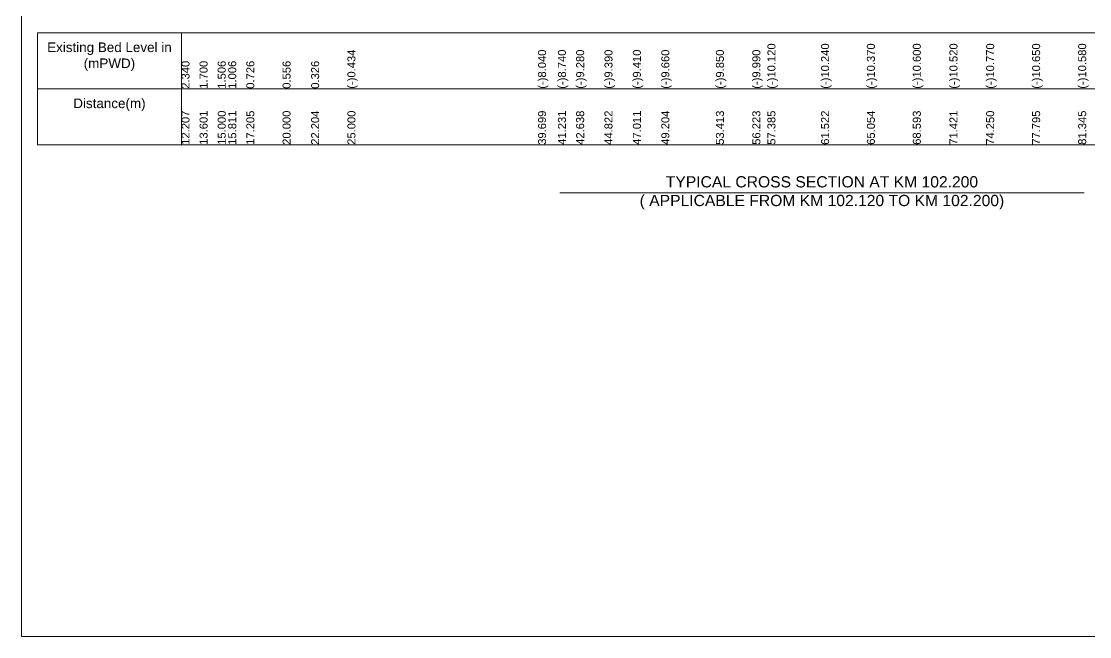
# Model space of a CAD drawing. Header units: inches. Extents: x 89000 to 380017, y -7071 to 0.
# Drawn here: x 355000 to 361672, y -7071 to -3229 of the extents above; entities that cross this region are included whole.
import ezdxf

# ---------------------------------------------------------------- set-up
doc = ezdxf.new("R2010")
doc.units = ezdxf.units.IN
doc.header["$LTSCALE"] = 7
doc.header["$MEASUREMENT"] = 0
for name, color, linetype, lineweight in [('Cross section Data Border', 7, 'Continuous', 9), ('Cross Section Labels', 7, 'Continuous', 9), ('Long Section Labels', 7, 'Continuous', 9)]:
    doc.layers.add(name, color=color, linetype=linetype, lineweight=lineweight)
doc.styles.get("Standard").update_dxf_attribs({"font": 'arial.ttf'})

msp = doc.modelspace()

# ---------------------------------------------------------------- linework, layer by layer
at = {"layer": 'Cross section Data Border'}
msp.add_lwpolyline([(355100, -3300), (362940.21809, -3300), (362940.21809, -4000), (355100, -4000)], close=True, dxfattribs=at)
for points in [[(356000, -3300), (356000, -4000)], [(355100, -3650), (362940.21809, -3650)]]:
    msp.add_lwpolyline(points, dxfattribs=at)
at = {"layer": 'Cross Section Labels'}
msp.add_lwpolyline([(355000, 0), (365000, 0), (365000, -7071), (355000, -7071)], close=True, dxfattribs=at)
msp.add_lwpolyline([(358362, -4300), (360000, -4300), (361638, -4300)], dxfattribs=at)

# ---------------------------------------------------------------- texts
at = {"layer": 'Cross section Data Border', "char_height": 60, "width": 800, "attachment_point": 5}
for s, insert in [('Existing Bed Level in (mPWD)', (355550, -3450)), ('Distance(m)', (355550, -3750))]:
    msp.add_mtext(s, dxfattribs=dict(at, insert=insert))
at = {"layer": 'Cross Section Labels', "insert": (360000, -4300), "char_height": 70, "attachment_point": 5}
msp.add_mtext('TYPICAL CROSS SECTION AT KM 102.200^J( APPLICABLE FROM KM 102.120 TO KM 102.200)', dxfattribs=at)
at = {"layer": 'Long Section Labels', "char_height": 50, "attachment_point": 1, "rotation": 90}
for s, insert in [('(-)10.120', (359659.42702, -3650)), ('(-)10.240', (359994.57964, -3650)), ('(-)10.370', (360280.62873, -3650)), ('(-)10.600', (360567.3022, -3650)), ('(-)10.520', (360796.39311, -3650)), ('(-)10.770', (361025.4849, -3650)), ('(-)10.650', (361312.6317, -3650)), ('(-)10.580', (361600.2095, -3650)), ('(-)0.434', (357036.269, -3650)), ('(-)8.040', (358226.87718, -3650)), ('(-)8.740', (358350.98455, -3650)), ('(-)9.280', (358464.9479, -3650)), ('(-)9.390', (358641.84044, -3650)), ('(-)9.410', (358819.1306, -3650)), ('(-)9.660', (358996.76533, -3650)), ('(-)9.850', (359337.76099, -3650)), ('(-)9.990', (359565.31346, -3650)), ('2.340', (356000, -3650)), ('1.700', (356112.98811, -3650)), ('1.506', (356226.269, -3650)), ('1.006', (356291.99145, -3650)), ('0.726', (356404.84569, -3650)), ('0.556', (356631.269, -3650)), ('0.326', (356809.76086, -3650)), ('12.207', (356000, -4000)), ('13.601', (356112.98811, -4000)), ('15.000', (356226.269, -4000)), ('15.811', (356291.99145, -4000)), ('17.205', (356404.84569, -4000)), ('20.000', (356631.269, -4000)), ('22.204', (356809.76086, -4000)), ('25.000', (357036.269, -4000)), ('39.699', (358226.87718, -4000)), ('41.231', (358350.98455, -4000)), ('42.638', (358464.9479, -4000)), ('44.822', (358641.84044, -4000)), ('47.011', (358819.1306, -4000)), ('49.204', (358996.76533, -4000)), ('53.413', (359337.76099, -4000)), ('56.223', (359565.31346, -4000)), ('57.385', (359659.42702, -4000)), ('61.522', (359994.57964, -4000)), ('65.054', (360280.62873, -4000)), ('68.593', (360567.3022, -4000)), ('71.421', (360796.39311, -4000)), ('74.250', (361025.4849, -4000)), ('77.795', (361312.6317, -4000)), ('81.345', (361600.2095, -4000))]:
    msp.add_mtext(s, dxfattribs=dict(at, insert=insert))

doc.saveas('drawing.dxf')
